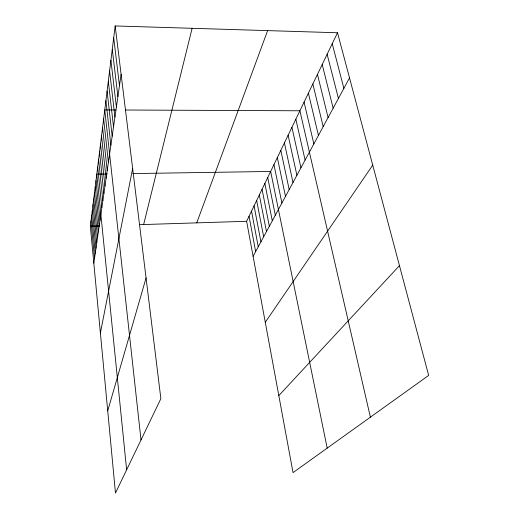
<?xml version="1.0" encoding="UTF-8"?>
<svg xmlns="http://www.w3.org/2000/svg" width="519" height="519" viewBox="0 0 519 519"><rect width="100%" height="100%" fill="white"/><g stroke="black" fill="none" stroke-linecap="round" stroke-linejoin="round"><path stroke-width="0.78" d="M115.173 25.95L160.871 398.676L115.465 493.05L90.338 226.226L115.173 25.95L337.512 32.755L428.662 375.412L293.034 472.614L246.629 221.289L337.512 32.755M93.816 263.185L121.109 74.36M100.394 332.984L132.65 168.487M143.64 224.539L192.121 28.305M107.725 410.879L146.066 277.918M196.753 222.865L267.629 30.615M253.097 256.321L349.521 77.908M265.274 322.293L372.726 165.146M278.813 395.614L399.461 265.644M90.338 226.226L99.596 225.934M139.592 224.669L246.629 221.289M107.264 173.982L96.793 174.144L126.636 469.831M132.773 173.586L270.652 171.452L327.197 448.131M116.003 109.97L104.76 109.924L141.006 439.963M125.579 110.015L299.898 110.781L370.384 417.179M332.231 43.706L343.876 88.36M327.132 54.281L338.427 98.441M322.208 64.499L333.166 108.173M317.446 74.373L328.092 117.566M312.847 83.922L323.181 126.642M308.39 93.167L318.439 135.42M304.076 102.113L313.852 143.912M295.849 119.182L305.107 160.092M291.918 127.33L300.942 167.799M288.11 135.232L296.9 175.273M284.412 142.9L292.982 182.526M280.824 150.348L289.18 189.558M277.334 157.581L285.489 196.39M273.948 164.614L281.901 203.02M267.713 177.543L275.317 215.203M264.852 183.486L272.293 220.802M262.056 189.286L269.342 226.258M259.325 194.943L266.468 231.578M256.665 200.464L263.665 236.768M254.07 205.855L260.927 241.835M251.527 211.116L258.254 246.778M249.049 216.261L255.646 251.605M113.7 37.835L119.474 85.667M112.279 49.273L117.904 96.547M110.91 60.301L116.386 107.018M109.593 70.934L114.933 117.099M108.322 81.191L113.525 126.824M107.096 91.097L112.169 136.199M105.908 100.673L110.865 145.249M103.651 118.87L108.38 162.434M102.574 127.531L107.199 170.602M101.536 135.92L106.058 178.504M100.53 144.042L104.948 186.152M99.551 151.918L103.878 193.561M98.604 159.547L102.84 200.736M97.689 166.956L101.834 207.697M96.002 180.547L99.992 220.445M95.23 186.782L99.148 226.29M94.477 192.854L98.325 231.98M93.738 198.771L97.527 237.52M93.024 204.538L96.748 242.918M92.33 210.163L95.989 248.179M91.649 215.651L95.243 253.304M90.987 221.003L94.523 258.306"/></g></svg>
